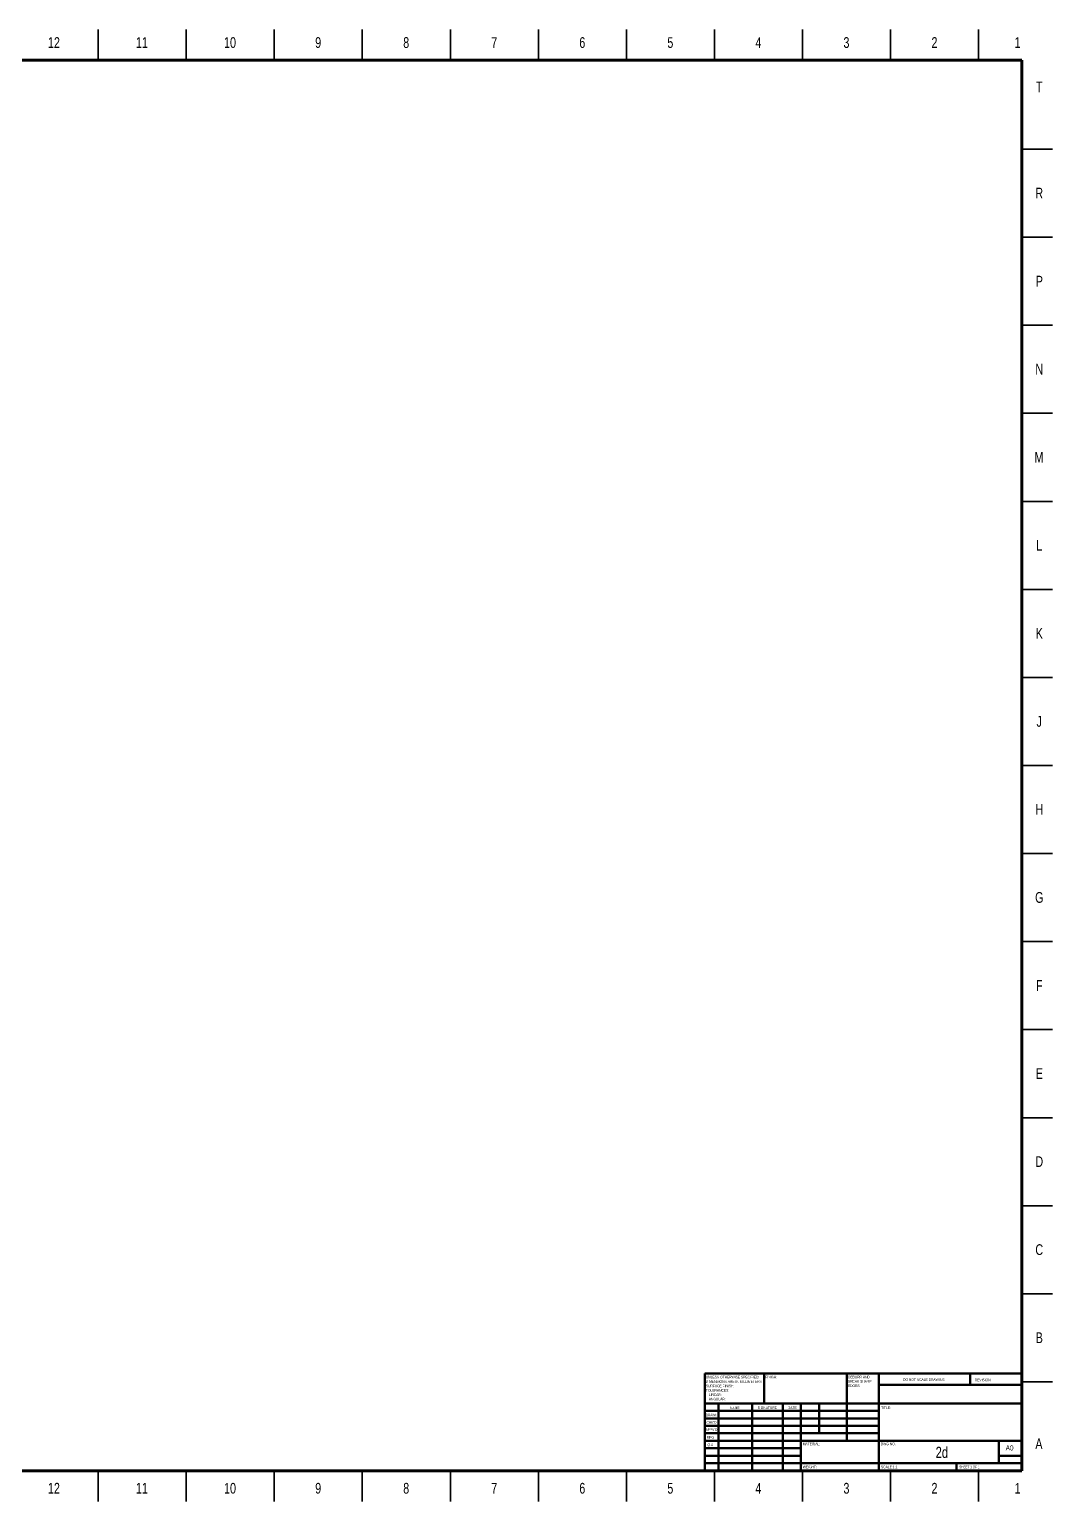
# Model space of a CAD drawing. Header units: millimetres. Extents: x 2 to 1187, y 2 to 839.
# Drawn here: x 605 to 1187, y 2 to 838 of the extents above; entities that cross this region are included whole.
import ezdxf

# ---------------------------------------------------------------- set-up
doc = ezdxf.new("R2010")
doc.units = ezdxf.units.MM
doc.styles.add('SLDTEXTSTYLE0', font='TXT', dxfattribs={"width": 0.686449})
doc.styles.add('SLDTEXTSTYLE1', font='TXT', dxfattribs={"width": 0.75})
doc.styles.add('SLDTEXTSTYLE2', font='TXT', dxfattribs={"width": 0.6875})

# ---------------------------------------------------------------- blocks, each defined once
blk = doc.blocks.new('SW_NOTE_0')
at = {"color": 0, "linetype": 'Continuous', "lineweight": 0, "char_height": 1.5, "attachment_point": 1, "style": 'SLDTEXTSTYLE1'}
for s, insert in [('UNLESS OTHERWISE SPECIFIED:', (0, 1.93)), ('TOLERANCES:', (0, -5.57)), ('SURFACE FINISH:', (0, -3.07)), ('DIMENSIONS ARE IN MILLIMETERS', (0, -0.57)), ('LINEAR:', (1.69, -8.07)), ('ANGULAR:', (1.69, -10.57))]:
    blk.add_mtext(s, dxfattribs=dict(at, insert=insert))
blk = doc.blocks.new('SW_NOTE_0_1')
at = {"color": 0, "linetype": 'Continuous', "lineweight": 0, "char_height": 1.5, "attachment_point": 1, "style": 'SLDTEXTSTYLE1'}
for s, insert in [('DEBURR AND', (0, 1.93)), ('BREAK SHARP', (0, -0.57)), ('EDGES', (0, -3.07))]:
    blk.add_mtext(s, dxfattribs=dict(at, insert=insert))

msp = doc.modelspace()

# ---------------------------------------------------------------- linework, layer by layer
at = {"color": 7, "linetype": 'Continuous', "lineweight": 35}
for p, q in [((644.5, 821), (644.5, 838.5)), ((694.5, 821), (694.5, 838.5)), ((744.5, 821), (744.5, 838.5)), ((794.5, 821), (794.5, 838.5)), ((844.5, 821), (844.5, 838.5)), ((894.5, 821), (894.5, 838.5)), ((944.5, 821), (944.5, 838.5)), ((994.5, 821), (994.5, 838.5)), ((1044.5, 821), (1044.5, 838.5)), ((1094.5, 821), (1094.5, 838.5)), ((1144.5, 821), (1144.5, 838.5)), ((1169, 770.5), (1186.5, 770.5)), ((1169, 720.5), (1186.5, 720.5)), ((1169, 670.5), (1186.5, 670.5)), ((1169, 620.5), (1186.5, 620.5)), ((1169, 570.5), (1186.5, 570.5)), ((1169, 520.5), (1186.5, 520.5)), ((1169, 470.5), (1186.5, 470.5)), ((1169, 420.5), (1186.5, 420.5)), ((1186.5, 420.5), (1169, 420.5)), ((1169, 370.5), (1186.5, 370.5)), ((1169, 320.5), (1186.5, 320.5)), ((1169, 270.5), (1186.5, 270.5)), ((1169, 220.5), (1186.5, 220.5)), ((1169, 170.5), (1186.5, 170.5)), ((1169, 120.5), (1186.5, 120.5)), ((1169, 70.5), (1186.5, 70.5)), ((644.5, 20), (644.5, 2.5)), ((694.5, 20), (694.5, 2.5)), ((744.5, 20), (744.5, 2.5)), ((794.5, 20), (794.5, 2.5)), ((844.5, 20), (844.5, 2.5)), ((894.5, 20), (894.5, 2.5)), ((944.5, 20), (944.5, 2.5)), ((994.5, 20), (994.5, 2.5)), ((1044.5, 20), (1044.5, 2.5)), ((1094.5, 20), (1094.5, 2.5)), ((1144.5, 20), (1144.5, 2.5))]:
    msp.add_line(p, q, dxfattribs=at)
at = {"color": 7, "linetype": 'Continuous', "lineweight": 70}
for p, q in [((20, 821), (1169, 821)), ((1169, 821), (1169, 20)), ((1169, 20), (20, 20))]:
    msp.add_line(p, q, dxfattribs=at)
at = {"color": 7, "linetype": 'Continuous', "lineweight": 50}
for p, q in [((989, 75.25), (1169, 75.25)), ((989, 75.25), (989, 20)), ((1022.8, 58.25), (1022.8, 75.25)), ((1069.6, 75.25), (1069.6, 37)), ((1087.8, 75.25), (1087.8, 20)), ((1139.8, 68.88), (1139.8, 75.25)), ((1169, 68.88), (1087.8, 68.88)), ((1169, 58.25), (989, 58.25)), ((1087.8, 54), (989, 54)), ((996.8, 58.25), (996.8, 20)), ((1015.99, 58.25), (1015.99, 20)), ((1033.4, 58.25), (1033.4, 20)), ((1043.6, 20), (1043.6, 58.25)), ((1054, 41.25), (1054, 58.25)), ((1087.8, 49.75), (989, 49.75)), ((1087.8, 45.5), (989, 45.5)), ((1087.8, 41.25), (989, 41.25)), ((1043.6, 37), (989, 37)), ((1043.6, 37), (1169, 37)), ((1156, 24.25), (1156, 37)), ((1043.6, 32.75), (989, 32.75)), ((1043.6, 28.5), (989, 28.5)), ((1169, 28.5), (1156, 28.5)), ((989, 24.25), (1169, 24.25)), ((1132, 20), (1132, 24.25))]:
    msp.add_line(p, q, dxfattribs=at)

# ---------------------------------------------------------------- block references
at = {"color": 7, "linetype": 'Continuous', "lineweight": 0}
for name, p in [('SW_NOTE_0', (989.59, 71.99)), ('SW_NOTE_0_1', (1070.31, 72.07))]:
    msp.add_blockref(name, p, dxfattribs=at)

# ---------------------------------------------------------------- texts
for s, insert, char_height, attachment_point, style in [('12', (619.38, 834.11), 6.096, 2, 'SLDTEXTSTYLE1'), ('11', (669.38, 834.11), 6.096, 2, 'SLDTEXTSTYLE1'), ('10', (719.38, 834.11), 6.096, 2, 'SLDTEXTSTYLE1'), ('9', (769.44, 834.11), 6.1, 2, 'SLDTEXTSTYLE1'), ('8', (819.44, 834.11), 6.1, 2, 'SLDTEXTSTYLE1'), ('7', (869.44, 834.11), 6.1, 2, 'SLDTEXTSTYLE1'), ('6', (919.44, 834.11), 6.1, 2, 'SLDTEXTSTYLE1'), ('5', (969.44, 834.11), 6.1, 2, 'SLDTEXTSTYLE1'), ('4', (1019.44, 834.11), 6.1, 2, 'SLDTEXTSTYLE1'), ('3', (1069.44, 834.11), 6.1, 2, 'SLDTEXTSTYLE1'), ('2', (1119.44, 834.11), 6.1, 2, 'SLDTEXTSTYLE1'), ('1', (1166.69, 834.11), 6.1, 2, 'SLDTEXTSTYLE1'), ('T', (1178.98, 808.86), 6.1, 2, 'SLDTEXTSTYLE1'), ('R', (1178.91, 748.61), 6.1, 2, 'SLDTEXTSTYLE1'), ('P', (1178.98, 698.61), 6.1, 2, 'SLDTEXTSTYLE1'), ('N', (1178.95, 648.61), 6.1, 2, 'SLDTEXTSTYLE1'), ('M', (1178.79, 598.61), 6.1, 2, 'SLDTEXTSTYLE1'), ('L', (1178.93, 548.61), 6.1, 2, 'SLDTEXTSTYLE1'), ('K', (1178.98, 498.61), 6.1, 2, 'SLDTEXTSTYLE1'), ('J', (1178.94, 448.61), 6.1, 2, 'SLDTEXTSTYLE1'), ('H', (1178.99, 398.61), 6.1, 2, 'SLDTEXTSTYLE1'), ('G', (1178.98, 348.61), 6.1, 2, 'SLDTEXTSTYLE1'), ('F', (1178.94, 298.61), 6.1, 2, 'SLDTEXTSTYLE1'), ('E', (1179.01, 248.61), 6.1, 2, 'SLDTEXTSTYLE1'), ('D', (1178.93, 198.61), 6.1, 2, 'SLDTEXTSTYLE1'), ('C', (1178.94, 148.61), 6.1, 2, 'SLDTEXTSTYLE1'), ('B', (1178.95, 98.61), 6.1, 2, 'SLDTEXTSTYLE1'), ('FINISH:', (1023.37, 73.92), 1.5, 1, 'SLDTEXTSTYLE1'), ('DO NOT SCALE DRAWING', (1101.61, 72.53), 1.5, 1, 'SLDTEXTSTYLE1'), ('REVISION', (1142.33, 72.33), 1.5, 1, 'SLDTEXTSTYLE1'), ('DRAWN', (989.64, 52.38), 1.5, 1, 'SLDTEXTSTYLE0'), ('NAME', (1003.32, 56.5), 1.5, 1, 'SLDTEXTSTYLE1'), ('SIGNATURE', (1019.03, 56.56), 1.5, 1, 'SLDTEXTSTYLE1'), ('DATE', (1036.21, 56.58), 1.5, 1, 'SLDTEXTSTYLE1'), ('TITLE:', (1089.09, 56.58), 1.5, 1, 'SLDTEXTSTYLE1'), ("APPV'D", (989.4, 44.07), 1.5, 1, 'SLDTEXTSTYLE1'), ("CHK'D", (989.94, 48.16), 1.5, 1, 'SLDTEXTSTYLE1'), ('MFG', (990.12, 39.72), 1.5, 1, 'SLDTEXTSTYLE1'), ('Q.A', (990.51, 35.5), 1.5, 1, 'SLDTEXTSTYLE1'), ('MATERIAL:', (1044.65, 35.99), 1.5, 1, 'SLDTEXTSTYLE1'), ('DWG NO.', (1088.95, 35.99), 1.5, 1, 'SLDTEXTSTYLE1'), ('2d', (1123.64, 33.61), 6.35, 2, 'SLDTEXTSTYLE1'), ('A0', (1159.87, 34.41), 2.91, 1, 'SLDTEXTSTYLE1'), ('A', (1178.76, 38.36), 6.1, 2, 'SLDTEXTSTYLE1'), ('WEIGHT:', (1044.62, 22.95), 1.499, 1, 'SLDTEXTSTYLE1'), ('SCALE:1:1', (1089.07, 22.9), 1.5, 1, 'SLDTEXTSTYLE1'), ('SHEET 1 OF 1', (1133.48, 22.9), 1.5, 1, 'SLDTEXTSTYLE2'), ('12', (619.38, 13.11), 6.096, 2, 'SLDTEXTSTYLE1'), ('11', (669.38, 13.11), 6.096, 2, 'SLDTEXTSTYLE1'), ('10', (719.38, 13.11), 6.096, 2, 'SLDTEXTSTYLE1'), ('9', (769.44, 13.11), 6.1, 2, 'SLDTEXTSTYLE1'), ('8', (819.44, 13.11), 6.1, 2, 'SLDTEXTSTYLE1'), ('7', (869.44, 13.11), 6.1, 2, 'SLDTEXTSTYLE1'), ('6', (919.44, 13.11), 6.1, 2, 'SLDTEXTSTYLE1'), ('5', (969.44, 13.11), 6.1, 2, 'SLDTEXTSTYLE1'), ('4', (1019.44, 13.11), 6.1, 2, 'SLDTEXTSTYLE1'), ('3', (1069.44, 13.11), 6.1, 2, 'SLDTEXTSTYLE1'), ('2', (1119.44, 13.11), 6.1, 2, 'SLDTEXTSTYLE1'), ('1', (1166.69, 13.11), 6.1, 2, 'SLDTEXTSTYLE1')]:
    msp.add_mtext(s, dxfattribs=dict(at, insert=insert, char_height=char_height, attachment_point=attachment_point, style=style))

doc.saveas('drawing.dxf')
